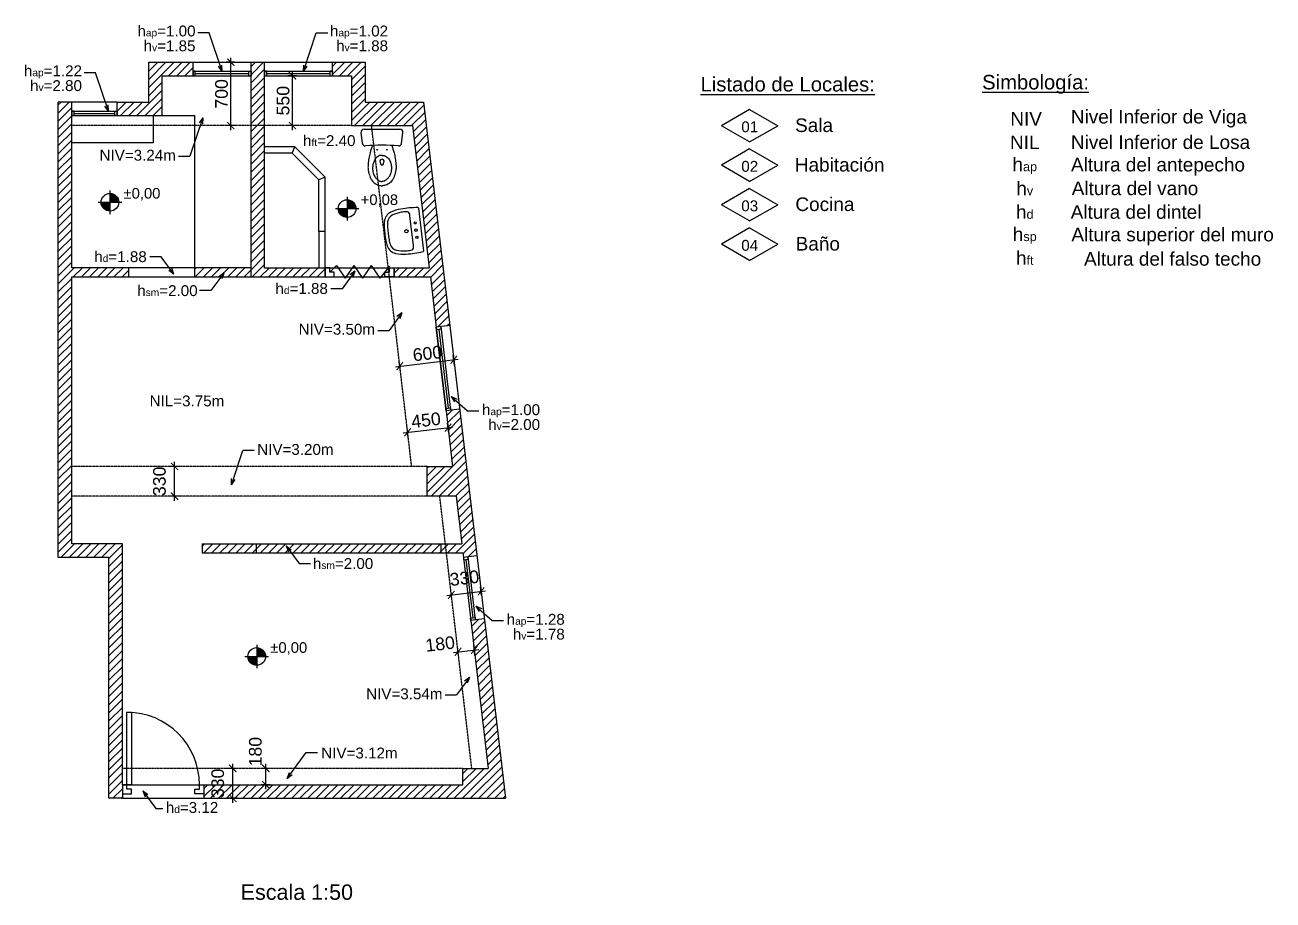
# Model space of a CAD drawing. Header units: millimetres. Extents: x -3360 to 23723, y -274 to 10176.
# Drawn here: x 9937 to 23723, y -274 to 9391 of the extents above; entities that cross this region are included whole.
import ezdxf

# ---------------------------------------------------------------- set-up
doc = ezdxf.new("R2010")
doc.units = ezdxf.units.MM
doc.linetypes.add('HIDDEN2', pattern=[4.7625, 3.175, -1.5875])
for name, color, linetype in [('A_locales', 4, 'Continuous'), ('A_text', 4, 'Continuous'), ('Carpintería', 1, 'Continuous'), ('Cotas', 6, 'Continuous'), ('Meseta Cocina', 1, 'Continuous'), ('Muebles Sanitarios', 1, 'Continuous'), ('Muros', 2, 'Continuous'), ('Sombreado', 9, 'Continuous'), ('Símbolos', 1, 'Continuous'), ('Textos', 1, 'Continuous'), ('Vigas', 4, 'HIDDEN2')]:
    doc.layers.add(name, color=color, linetype=linetype)
doc.styles.add('Arial', font='arial.ttf')
doc.styles.get("Standard").update_dxf_attribs({"font": 'arial.ttf'})
doc.dimstyles.new('STANDARD$0', dxfattribs={"dimscale": 0, "dimtxt": 2, "dimasz": 2, "dimexe": 2, "dimexo": 2, "dimgap": 1, "dimtad": 1, "dimdec": 0, "dimzin": 0, "dimdsep": 46, "dimtxsty": 'Standard', "dimblk1": 'ARCHTICK', "dimblk2": 'ARCHTICK', "dimsah": 1, "dimcen": 0.09, "dimclrd": 6, "dimclre": 6, "dimclrt": 4, "dimadec": 0, "dimazin": 0, "dimtfac": 1, "dimtdec": 4, "dimtofl": 0, "dimtmove": 2, "dimatfit": 3, "dimldrblk": 'ARCHTICK', "dimfxl": 1, "dimtolj": 1, "dimtzin": 0, "dimarcsym": 0})

# ---------------------------------------------------------------- blocks, each defined once
blk = doc.blocks.new('_ArchTick')
at = {"color": 0, "const_width": 0.15}
blk.add_lwpolyline([(-0.5, -0.5), (0.5, 0.5)], dxfattribs=at)
blk = doc.blocks.new('*D63')
at = {"layer": 'Cotas', "color": 6, "lineweight": -2, "transparency": 16777216}
for p, q in [((12280, 1180), (12183, 1180)), ((12233, 800), (12233, 1230)), ((12280, 850), (12183, 850))]:
    blk.add_line(p, q, dxfattribs=at)
at = {"layer": 'Defpoints', "color": 0, "transparency": 16777216}
for p in [(12233, 1180), (12330, 1180), (12330, 850)]:
    blk.add_point(p, dxfattribs=at)
at = {"layer": 'Cotas', "color": 6, "lineweight": -2, "transparency": 16777216, "xscale": 80, "yscale": 80, "zscale": 80}
for p, rotation in [((12233, 1180), 90), ((12233, 850), 270)]:
    blk.add_blockref('_ArchTick', p, dxfattribs=dict(at, rotation=rotation))
at = {"layer": 'Cotas', "color": 4, "transparency": 16777216, "insert": (12067, 1015), "char_height": 140, "attachment_point": 5, "rotation": 90, "style": 'Arial'}
blk.add_mtext('\\A1;330', dxfattribs=at)
blk = doc.blocks.new('*D64')
at = {"layer": 'Cotas', "color": 6, "lineweight": -2, "transparency": 16777216}
for p, q in [((11590, 4136), (11590, 4566)), ((11636, 4516), (11540, 4516)), ((11636, 4186), (11540, 4186))]:
    blk.add_line(p, q, dxfattribs=at)
at = {"layer": 'Defpoints', "color": 0, "transparency": 16777216}
for p in [(11590, 4516), (11686, 4516), (11686, 4186)]:
    blk.add_point(p, dxfattribs=at)
at = {"layer": 'Cotas', "color": 6, "lineweight": -2, "transparency": 16777216, "xscale": 80, "yscale": 80, "zscale": 80}
for p, rotation in [((11590, 4516), 90), ((11590, 4186), 270)]:
    blk.add_blockref('_ArchTick', p, dxfattribs=dict(at, rotation=rotation))
at = {"layer": 'Cotas', "color": 4, "transparency": 16777216, "insert": (11423, 4351), "char_height": 140, "attachment_point": 5, "rotation": 90, "style": 'Arial'}
blk.add_mtext('\\A1;330', dxfattribs=at)
blk = doc.blocks.new('*D65')
at = {"layer": 'Cotas', "color": 6, "lineweight": -2, "transparency": 16777216}
for p, q in [((14980, 3089), (14969, 3185)), ((14598, 3091), (15025, 3142)), ((14653, 3051), (14641, 3147))]:
    blk.add_line(p, q, dxfattribs=at)
at = {"layer": 'Defpoints', "color": 0, "transparency": 16777216}
for p in [(14975, 3136), (14986, 3040), (14659, 3001)]:
    blk.add_point(p, dxfattribs=at)
at = {"layer": 'Cotas', "color": 6, "lineweight": -2, "transparency": 16777216, "xscale": 80, "yscale": 80, "zscale": 80}
for p, rotation in [((14975, 3136), 6.709831249366641), ((14647, 3097), 186.7098312493666)]:
    blk.add_blockref('_ArchTick', p, dxfattribs=dict(at, rotation=rotation))
at = {"layer": 'Cotas', "color": 4, "transparency": 16777216, "insert": (14792, 3282), "char_height": 140, "attachment_point": 5, "rotation": 6.7098, "style": 'Arial'}
blk.add_mtext('\\A1;330', dxfattribs=at)
blk = doc.blocks.new('*D66')
at = {"layer": 'Cotas', "color": 6, "lineweight": -2, "transparency": 16777216}
for p, q in [((14672, 2462), (14950, 2495)), ((14729, 2405), (14716, 2517)), ((14907, 2426), (14894, 2538))]:
    blk.add_line(p, q, dxfattribs=at)
at = {"layer": 'Defpoints', "color": 0, "transparency": 16777216}
for p in [(14900, 2489), (14735, 2356), (14913, 2377)]:
    blk.add_point(p, dxfattribs=at)
at = {"layer": 'Cotas', "color": 6, "lineweight": -2, "transparency": 16777216, "xscale": 80, "yscale": 80, "zscale": 80}
for p, rotation in [((14721, 2468), 186.7098312493666), ((14900, 2489), 6.709831249366641)]:
    blk.add_blockref('_ArchTick', p, dxfattribs=dict(at, rotation=rotation))
at = {"layer": 'Cotas', "color": 4, "transparency": 16777216, "insert": (14523, 2555), "char_height": 140, "attachment_point": 5, "rotation": 6.7098, "style": 'Arial'}
blk.add_mtext('\\A1;180', dxfattribs=at)
blk = doc.blocks.new('*D67')
at = {"layer": 'Cotas', "color": 6, "lineweight": -2, "transparency": 16777216}
for p, q in [((12644, 1180), (12547, 1180)), ((12597, 950), (12597, 1230)), ((12644, 1000), (12547, 1000))]:
    blk.add_line(p, q, dxfattribs=at)
at = {"layer": 'Defpoints', "color": 0, "transparency": 16777216}
for p in [(12597, 1180), (12694, 1180), (12694, 1000)]:
    blk.add_point(p, dxfattribs=at)
at = {"layer": 'Cotas', "color": 6, "lineweight": -2, "transparency": 16777216, "xscale": 80, "yscale": 80, "zscale": 80}
for p, rotation in [((12597, 1180), 90), ((12597, 1000), 270)]:
    blk.add_blockref('_ArchTick', p, dxfattribs=dict(at, rotation=rotation))
at = {"layer": 'Cotas', "color": 4, "transparency": 16777216, "insert": (12483, 1365), "char_height": 140, "attachment_point": 5, "rotation": 90, "style": 'Arial'}
blk.add_mtext('\\A1;180', dxfattribs=at)
blk = doc.blocks.new('*D68')
at = {"layer": 'Cotas', "color": 6, "lineweight": -2, "transparency": 16777216}
for p, q in [((14029, 5617), (14724, 5699)), ((14086, 5560), (14072, 5672)), ((14682, 5630), (14668, 5742))]:
    blk.add_line(p, q, dxfattribs=at)
at = {"layer": 'Defpoints', "color": 0, "transparency": 16777216}
for p in [(14674, 5693), (14687, 5580), (14092, 5510)]:
    blk.add_point(p, dxfattribs=at)
at = {"layer": 'Cotas', "color": 6, "lineweight": -2, "transparency": 16777216, "xscale": 80, "yscale": 80, "zscale": 80}
for p, rotation in [((14078, 5623), 186.7098312493796), ((14674, 5693), 6.709831249379592)]:
    blk.add_blockref('_ArchTick', p, dxfattribs=dict(at, rotation=rotation))
at = {"layer": 'Cotas', "color": 4, "transparency": 16777216, "insert": (14383, 5763), "char_height": 140, "attachment_point": 5, "rotation": 6.7098, "style": 'Arial'}
blk.add_mtext('\\A1;600', dxfattribs=at)
blk = doc.blocks.new('*D69')
at = {"layer": 'Cotas', "color": 6, "lineweight": -2, "transparency": 16777216}
for p, q in [((14618, 4882), (14605, 4994)), ((14114, 4886), (14661, 4950)), ((14171, 4829), (14158, 4941))]:
    blk.add_line(p, q, dxfattribs=at)
at = {"layer": 'Defpoints', "color": 0, "transparency": 16777216}
for p in [(14611, 4944), (14624, 4832), (14177, 4779)]:
    blk.add_point(p, dxfattribs=at)
at = {"layer": 'Cotas', "color": 6, "lineweight": -2, "transparency": 16777216, "xscale": 80, "yscale": 80, "zscale": 80}
for p, rotation in [((14611, 4944), 6.709831249379744), ((14164, 4892), 186.7098312493797)]:
    blk.add_blockref('_ArchTick', p, dxfattribs=dict(at, rotation=rotation))
at = {"layer": 'Cotas', "color": 4, "transparency": 16777216, "insert": (14367, 5027), "char_height": 140, "attachment_point": 5, "rotation": 6.7098, "style": 'Arial'}
blk.add_mtext('\\A1;450', dxfattribs=at)
blk = doc.blocks.new('*D70')
at = {"layer": 'Cotas', "color": 6, "lineweight": -2, "transparency": 16777216}
for p, q in [((12257, 8980), (12161, 8980)), ((12211, 8230), (12211, 9030)), ((12257, 8280), (12161, 8280))]:
    blk.add_line(p, q, dxfattribs=at)
at = {"layer": 'Defpoints', "color": 0, "transparency": 16777216}
for p in [(12211, 8980), (12307, 8980), (12307, 8280)]:
    blk.add_point(p, dxfattribs=at)
at = {"layer": 'Cotas', "color": 6, "lineweight": -2, "transparency": 16777216, "xscale": 80, "yscale": 80, "zscale": 80}
for p, rotation in [((12211, 8980), 90), ((12211, 8280), 270)]:
    blk.add_blockref('_ArchTick', p, dxfattribs=dict(at, rotation=rotation))
at = {"layer": 'Cotas', "color": 4, "transparency": 16777216, "insert": (12109, 8630), "char_height": 140, "attachment_point": 5, "rotation": 90, "style": 'Arial'}
blk.add_mtext('\\A1;700', dxfattribs=at)
blk = doc.blocks.new('*D71')
at = {"layer": 'Cotas', "color": 6, "lineweight": -2, "transparency": 16777216}
for p, q in [((12937, 8830), (12841, 8830)), ((12891, 8230), (12891, 8880)), ((12937, 8280), (12841, 8280))]:
    blk.add_line(p, q, dxfattribs=at)
at = {"layer": 'Defpoints', "color": 0, "transparency": 16777216}
for p in [(12891, 8830), (12987, 8830), (12987, 8280)]:
    blk.add_point(p, dxfattribs=at)
at = {"layer": 'Cotas', "color": 6, "lineweight": -2, "transparency": 16777216, "xscale": 80, "yscale": 80, "zscale": 80}
for p, rotation in [((12891, 8830), 90), ((12891, 8280), 270)]:
    blk.add_blockref('_ArchTick', p, dxfattribs=dict(at, rotation=rotation))
at = {"layer": 'Cotas', "color": 4, "transparency": 16777216, "insert": (12789, 8555), "char_height": 140, "attachment_point": 5, "rotation": 90, "style": 'Arial'}
blk.add_mtext('\\A1;550', dxfattribs=at)
blk = doc.blocks.new('c. alt pl')
h = blk.add_hatch(color=256)
h.dxf.hatch_style = 1
h.paths.add_polyline_path([(3927, 2202), (3677, 2202, 0.414214), (3927, 1952)])
h = blk.add_hatch(color=256)
h.dxf.hatch_style = 1
h.paths.add_polyline_path([(3927, 2202), (4177, 2202, 0.414214), (3927, 2452)])
for p, q in [((3927, 2535), (3927, 1869)), ((3594, 2202), (4260, 2202)), ((3677, 2202), (4177, 2202))]:
    blk.add_line(p, q)
blk.add_circle((3927, 2202), 250)
blk.add_attdef('#', (4316, 2053), '', height=300)
blk = doc.blocks.new('INAN571A', base_point=(912.38, 1381.53))
blk.add_arc((912.38, 1381.53), 3.5, 180, 0)
blk = doc.blocks.new('INAN571B', base_point=(1794, 1157.1))
blk.add_arc((1794, 1157.1), 2.8, 0, 180)
at = {"xscale": 0.8, "yscale": 2, "zscale": 0.8}
blk.add_blockref('INAN571A', (1794, 1157.1), dxfattribs=at)
blk = doc.blocks.new('W.C.')
at = {"layer": 'Muebles Sanitarios'}
for p, q in [((-248, 0), (248, 0)), ((-268, -196), (-288, -45)), ((268, -196), (288, -45))]:
    blk.add_line(p, q, dxfattribs=at)
for points in [[(-134, -226, 0.022358), (-166, -325, 0.030056), (-181, -400), (-191, -471, 0.010632), (-193, -502, 0.014014), (-194, -525, 0.017824), (-193, -542, 0.011577), (-190, -569, 0.02644), (-186, -591, 0.013893), (-175, -632, 0.035577), (-162, -667, 0.030946), (-142, -704, 0.050593), (-120, -732, 0.060147), (-97, -751, 0.039325), (-81, -760, 0.019477), (-47, -773, 0.043272), (-24, -779, 0.040814), (0, -781)], [(134, -226, -0.022358), (166, -325, -0.030056), (181, -400), (191, -471, -0.010632), (193, -502, -0.014014), (194, -525, -0.017824), (193, -542, -0.011577), (190, -569, -0.02644), (186, -591, -0.013893), (175, -632, -0.035577), (162, -667, -0.030946), (142, -704, -0.050593), (120, -732, -0.060147), (97, -751, -0.039325), (81, -760, -0.019477), (47, -773, -0.043272), (24, -779, -0.040814), (0, -781)], [(0, -361, 0.024679), (-25, -362, 0.074336), (-33, -364, 0.053577), (-64, -381, 0.070611), (-84, -400, 0.028199), (-101, -423, 0.040263), (-110, -441, 0.023667), (-120, -467, 0.028469), (-125, -489, 0.027035), (-129, -513, 0.024347), (-130, -541, 0.033626), (-128, -571, 0.033199), (-121, -601, 0.032671), (-112, -628, 0.035618), (-100, -651, 0.029299), (-87, -669, 0.027326), (-72, -687, 0.036708), (-61, -696, 0.019629), (-40, -711, 0.081522), (-24, -718, 0.061321), (0, -721)], [(0, -361, -0.024679), (25, -362, -0.074336), (33, -364, -0.053577), (64, -381, -0.070611), (84, -400, -0.028199), (101, -423, -0.040263), (110, -441, -0.023667), (120, -467, -0.028469), (125, -489, -0.027035), (129, -513, -0.024347), (130, -541, -0.033626), (128, -571, -0.033199), (121, -601, -0.032671), (112, -628, -0.035618), (100, -651, -0.029299), (87, -669, -0.027326), (72, -687, -0.036708), (61, -696, -0.019629), (40, -711, -0.081522), (24, -718, -0.061321), (0, -721)]]:
    blk.add_lwpolyline(points, format="xyb", dxfattribs=at)
for centre in [(-68, -283), (68, -283)]:
    blk.add_circle(centre, 5, dxfattribs=at)
for centre, radius, start, end in [((-248, -40), 40, 90, 187.5946), ((248, -40), 40, 352.4054, 90), ((-228, -191), 40, 187.5946, 272.7263), ((0, -2878), 2657, 85.1208, 94.8792), ((228, -191), 40, 267.2737, 352.4054)]:
    blk.add_arc(centre, radius, start, end, dxfattribs=at)
at = {"layer": 'Muebles Sanitarios', "xscale": 9.999999999990905, "yscale": 8.000000000038199, "zscale": 9.999999999990905}
blk.add_blockref('INAN571B', (0, -438), dxfattribs=at)
blk = doc.blocks.new('Lavamanos')
at = {"color": 0}
for p, q in [((-296, 0), (296, 0)), ((207, -130), (-207, -130))]:
    blk.add_line(p, q, dxfattribs=at)
for centre, radius in [((-100, -70), 15), ((0, -70), 17.5), ((100, -70), 15), ((0, -205), 23)]:
    blk.add_circle(centre, radius, dxfattribs=at)
for centre, radius, start, end in [((-296, -10), 10, 90, 173.6262), ((296, -10), 10, 6.3738, 90), ((1185, -175), 1500, 173.6262, 182.693), ((1186, -221), 1454, 178.0234, 180.898), ((-227, -171), 40, 95.5937, 179.6995), ((-207, -380), 250, 90, 95.5937), ((207, -380), 250, 84.4063, 90), ((227, -171), 40, 0.3005, 84.4063), ((-1186, -221), 1454, 359.102, 1.9766), ((-1185, -175), 1500, 357.307, 6.3738), ((186, -222), 500, 182.693, 199.3406), ((186, -222), 454, 182.693, 199.3406), ((-186, -222), 454, 340.6594, 357.307), ((-186, -222), 500, 340.6594, 357.307), ((-135, -335), 160, 199.3406, 257.4429), ((-135, -335), 114, 199.3406, 257.4429), ((-61, -3), 500, 257.4429, 266.4982), ((-61, -3), 454, 257.4429, 266.4982), ((0, 995), 1500, 266.4982, 273.5018), ((0, 995), 1454, 266.4982, 273.5018), ((61, -3), 454, 273.5018, 282.5571), ((61, -3), 500, 273.5018, 282.5571), ((135, -335), 114, 282.5571, 340.6594), ((135, -335), 160, 282.5571, 340.6594)]:
    blk.add_arc(centre, radius, start, end, dxfattribs=at)
blk = doc.blocks.new('ROMBO')
at = {"layer": 'A_text', "color": 1}
for p, q in [((64127, 18689), (63607, 18389)), ((64127, 18689), (64646, 18389)), ((64127, 18089), (63607, 18389)), ((64127, 18089), (64646, 18389))]:
    blk.add_line(p, q, dxfattribs=at)
blk = doc.blocks.new('P900')
at = {"color": 1, "linetype": 'Continuous'}
for points in [[(50, 100), (50, 900), (100, 900), (100, 100)], [(50, 100), (0, 100), (0, 0), (100, 0), (100, 50), (50, 50)], [(850, 100), (900, 100), (900, 0), (800, 0), (800, 50), (850, 50)]]:
    blk.add_lwpolyline(points, close=True, dxfattribs=at)
blk.add_arc((50, 100), 800, 0, 90, dxfattribs=at)
blk = doc.blocks.new('Puerta de corredera (small)')
at = {"color": 1, "linetype": 'Continuous'}
for points in [[(50, 100), (0, 100), (0, 0), (100, 0), (100, 50), (50, 50)], [(710, 100), (760, 100), (760, 0), (660, 0), (660, 50), (710, 50)]]:
    blk.add_lwpolyline(points, close=True, dxfattribs=at)
at = {"layer": 'Carpintería', "color": 4, "ltscale": 10}
for p, q in [((50, 50), (126, 125)), ((126, 125), (221, -17)), ((317, 125), (221, -17)), ((317, 125), (412, -17)), ((507, 125), (412, -17)), ((507, 125), (602, -17)), ((709, 117), (602, -17))]:
    blk.add_line(p, q, dxfattribs=at)

msp = doc.modelspace()

# ---------------------------------------------------------------- hatches: boundary and pattern name
at = {"layer": 'Sombreado', "ltscale": 10}
h = msp.add_hatch(dxfattribs=at)
h.set_pattern_fill('ANSI31', color=256, scale=20)
h.paths.add_polyline_path([(12584.1, 8830), (12584.1, 8980), (12434.1, 8980), (12434.1, 8830), (12434.1, 8280), (12584.1, 8280)])
h.paths.add_polyline_path([(12584.1, 8280), (12434.1, 8280), (12434.1, 6710), (12434.1, 6610), (13254.1, 6610), (13254.1, 6710), (12584.1, 6710)])
h.paths.add_polyline_path([(13694.1, 8980), (13334.1, 8980), (13334.1, 8830), (13544.1, 8830), (13544.1, 8280), (14218.8, 8280), (14403.5, 6710), (14014.1, 6710), (14014.1, 6610), (14415.3, 6610), (14480.7, 6053.8), (14629.7, 6071.4), (14339.2, 8540), (13694.1, 8540)])
h.paths.add_polyline_path([(11794.1, 8980), (11304.1, 8980), (11304.1, 8540), (10954.1, 8540), (10954.1, 8390), (11454.1, 8390), (11454.1, 8830), (11794.1, 8830)])
h = msp.add_hatch(dxfattribs=at)
h.set_pattern_fill('ANSI31', color=256, scale=20)
h.paths.add_polyline_path([(11084.1, 6710), (10454.1, 6710), (10454.1, 8390), (10454.1, 8540), (10304.1, 8540), (10304.1, 3510), (10864.1, 3510), (10864.1, 850), (11014.1, 850), (11014.1, 1000), (11014.1, 3660), (10454.1, 3660), (10454.1, 6610), (11084.1, 6610)])
h = msp.add_hatch(dxfattribs=at)
h.set_pattern_fill('ANSI31', color=256, scale=20)
h.paths.add_polyline_path([(12434.1, 6710), (11814.1, 6710), (11814.1, 6610), (12434.1, 6610)])
h = msp.add_hatch(dxfattribs=at)
h.set_pattern_fill('ANSI31', color=256, scale=20)
h.paths.add_polyline_path([(14738.3, 5147.7), (14589.4, 5130.2), (14661.6, 4516.4), (14380.4, 4516.4), (14380.4, 4186.4), (14700.4, 4186.4), (14762.3, 3660), (14581.1, 3660), (14592.8, 3560), (14774.1, 3560), (14779.9, 3510.3), (14928.9, 3527.9)])
h.paths.add_polyline_path([(14581.1, 3660), (14534.1, 3660), (14534.1, 3560), (14592.8, 3560)], flags=17)
h = msp.add_hatch(dxfattribs=at)
h.set_pattern_fill('ANSI31', color=256, scale=20)
h.paths.add_polyline_path([(14534.1, 3660), (12494.1, 3660), (12494.1, 3560), (14534.1, 3560)])
h.paths.add_polyline_path([(12494.1, 3660), (11894.1, 3660), (11894.1, 3560), (12494.1, 3560)])
h = msp.add_hatch(dxfattribs=at)
h.set_pattern_fill('ANSI31', color=256, scale=20)
h.paths.add_polyline_path([(15010.7, 2832.7), (14861.7, 2815.1), (15054.1, 1180), (14774.1, 1180), (14774.1, 1000), (11914.1, 1000), (11914.1, 850), (15243.9, 850)])

# ---------------------------------------------------------------- linework, layer by layer
at = {"layer": 'Carpintería'}
for p, q in [((11794.1, 8880), (12434.1, 8880)), ((11794.1, 8830), (12434.1, 8830)), ((11819.1, 8855), (12409.1, 8855)), ((12584.1, 8880), (13334.1, 8880)), ((12584.1, 8830), (13334.1, 8830)), ((12609.1, 8855), (13309.1, 8855)), ((10454.1, 8440), (10954.1, 8440)), ((10479.1, 8415), (10929.1, 8415)), ((10454.1, 8390), (10954.1, 8390)), ((14480.7, 6053.8), (14589.4, 5130.2)), ((14508.4, 6031.9), (14611.3, 5158)), ((14530.4, 6059.7), (14639, 5136)), ((14779.9, 3510.3), (14861.7, 2815.1)), ((14807.7, 3488.4), (14883.6, 2842.9)), ((14829.6, 3516.2), (14911.4, 2821))]:
    msp.add_line(p, q, dxfattribs=at)
at = {"layer": 'Carpintería', "ltscale": 10}
for p, q in [((11819.1, 8880), (11794.1, 8880)), ((11794.1, 8880), (11794.1, 8830)), ((11794.1, 8830), (11819.1, 8830)), ((11819.1, 8830), (11819.1, 8880)), ((12409.1, 8830), (12409.1, 8880)), ((12409.1, 8880), (12434.1, 8880)), ((12434.1, 8830), (12409.1, 8830)), ((12434.1, 8880), (12434.1, 8830)), ((12609.1, 8880), (12584.1, 8880)), ((12584.1, 8880), (12584.1, 8830)), ((12584.1, 8830), (12609.1, 8830)), ((12609.1, 8830), (12609.1, 8880)), ((13309.1, 8830), (13309.1, 8880)), ((13334.1, 8880), (13309.1, 8880)), ((13309.1, 8830), (13334.1, 8830)), ((13334.1, 8880), (13334.1, 8830)), ((10479.1, 8440), (10454.1, 8440)), ((10454.1, 8440), (10454.1, 8390)), ((10479.1, 8390), (10479.1, 8440)), ((10929.1, 8390), (10929.1, 8440)), ((10929.1, 8440), (10954.1, 8440)), ((10954.1, 8440), (10954.1, 8390)), ((10454.1, 8390), (10479.1, 8390)), ((10954.1, 8390), (10929.1, 8390)), ((14530.4, 6059.7), (14480.7, 6053.8)), ((14480.7, 6053.8), (14483.6, 6029)), ((14483.6, 6029), (14533.3, 6034.8)), ((14533.3, 6034.8), (14530.4, 6059.7)), ((14586.4, 5155), (14636.1, 5160.9)), ((14589.4, 5130.2), (14586.4, 5155)), ((14639, 5136), (14589.4, 5130.2)), ((14636.1, 5160.9), (14639, 5136)), ((14829.6, 3516.2), (14779.9, 3510.3)), ((14779.9, 3510.3), (14782.9, 3485.5)), ((14782.9, 3485.5), (14832.5, 3491.4)), ((14832.5, 3491.4), (14829.6, 3516.2)), ((14858.8, 2840), (14908.5, 2845.8)), ((14861.7, 2815.1), (14858.8, 2840)), ((14911.4, 2821), (14861.7, 2815.1)), ((14908.5, 2845.8), (14911.4, 2821))]:
    msp.add_line(p, q, dxfattribs=at)
at = {"layer": 'Cotas', "ltscale": 10}
for p, q in [((11972.5, 9304.1), (11847.2, 9304.1)), ((12114.1, 8878), (11972.5, 9304.1)), ((13014.1, 8878), (13155.7, 9304.1)), ((13155.7, 9304.1), (13281, 9304.1)), ((10718.3, 8864.1), (10593, 8864.1)), ((10859.9, 8438), (10718.3, 8864.1)), ((12114.1, 8878), (12074.1, 8935)), ((12114.1, 8878), (12112, 8947.6)), ((13014.1, 8878), (13016.2, 8947.6)), ((13014.1, 8878), (13054.1, 8935)), ((10859.9, 8438), (10819.9, 8495)), ((10859.9, 8438), (10857.8, 8507.6)), ((11901.6, 8366.8), (11760.1, 7940.7)), ((11901.6, 8366.8), (11861.6, 8309.8)), ((11901.6, 8366.8), (11899.6, 8297.2)), ((11634.7, 7940.7), (11760.1, 7940.7)), ((11440.1, 6832.2), (11314.8, 6832.2)), ((11581.7, 6638.3), (11440.1, 6832.2)), ((11581.7, 6638.3), (11526.2, 6680.4)), ((11581.7, 6638.3), (11558.5, 6704)), ((12133.8, 6651.3), (11992.2, 6457.5)), ((12133.8, 6651.3), (12078.3, 6609.3)), ((12133.8, 6651.3), (12110.6, 6585.7)), ((13582.5, 6672.3), (13440.9, 6478.4)), ((13582.5, 6672.3), (13527, 6630.2)), ((13582.5, 6672.3), (13559.3, 6606.6)), ((11992.2, 6457.5), (11866.9, 6457.5)), ((13440.9, 6478.4), (13315.6, 6478.4)), ((14101.3, 6212.5), (13959.7, 6018.6)), ((14101.3, 6212.5), (14045.8, 6170.4)), ((14101.3, 6212.5), (14078.1, 6146.8)), ((13834.4, 6018.6), (13959.7, 6018.6)), ((14646.5, 5289.1), (14826.6, 5130.3)), ((14646.5, 5289.1), (14683.4, 5230)), ((14646.5, 5289.1), (14709.8, 5260)), ((14826.6, 5130.3), (14951.9, 5130.3)), ((12218, 4313.7), (12343.4, 4691.3)), ((12468.7, 4691.3), (12343.4, 4691.3)), ((12218, 4313.7), (12220, 4383.4)), ((12218, 4313.7), (12258, 4370.8)), ((12823.7, 3637), (12965.2, 3443.1)), ((12823.7, 3637), (12879.1, 3594.9)), ((12823.7, 3637), (12846.9, 3571.3)), ((12965.2, 3443.1), (13090.6, 3443.1)), ((14918.9, 2974), (15099, 2815.2)), ((14918.9, 2974), (14955.7, 2914.9)), ((14918.9, 2974), (14982.2, 2944.9)), ((15099, 2815.2), (15224.3, 2815.2)), ((14846.9, 2185.9), (14705.3, 1992)), ((14846.9, 2185.9), (14791.4, 2143.8)), ((14846.9, 2185.9), (14823.6, 2120.2)), ((14579.9, 1992), (14705.3, 1992)), ((12834.8, 1070), (13044.8, 1357.6)), ((13044.8, 1357.6), (13170.1, 1357.6)), ((12834.8, 1070), (12858, 1135.7)), ((12834.8, 1070), (12890.3, 1112.1)), ((11240.5, 932.5), (11382.1, 738.6)), ((11240.5, 932.5), (11296, 890.4)), ((11240.5, 932.5), (11263.7, 866.8)), ((11382.1, 738.6), (11459.5, 738.6))]:
    msp.add_line(p, q, dxfattribs=at)
at = {"layer": 'Meseta Cocina'}
for p, q in [((11354.1, 8390), (11354.1, 8090)), ((11454.1, 8390), (11814.1, 8390)), ((11814.1, 6710), (11814.1, 8390)), ((11354.1, 8090), (10454.1, 8090))]:
    msp.add_line(p, q, dxfattribs=at)
at = {"layer": 'Muros'}
for p, q in [((11304.1, 8540), (11304.1, 8980)), ((11304.1, 8980), (13694.1, 8980)), ((11794.1, 8830), (11794.1, 8980)), ((12434.1, 8830), (12434.1, 8980)), ((12584.1, 8830), (12584.1, 8980)), ((13334.1, 8830), (13334.1, 8980)), ((13694.1, 8980), (13694.1, 8540)), ((11454.1, 8390), (11454.1, 8830)), ((11454.1, 8830), (11794.1, 8830)), ((12434.1, 6710), (12434.1, 8830)), ((12584.1, 6710), (12584.1, 8830)), ((13334.1, 8830), (13544.1, 8830)), ((13544.1, 8830), (13544.1, 8280)), ((10304.1, 3510), (10304.1, 8540)), ((10954.1, 8540), (10304.1, 8540)), ((10454.1, 8390), (10454.1, 8540)), ((10954.1, 8390), (10954.1, 8540)), ((10954.1, 8540), (11304.1, 8540)), ((14339.2, 8540), (15243.9, 850)), ((10454.1, 6710), (10454.1, 8390)), ((10954.1, 8390), (11454.1, 8390)), ((13544.1, 8280), (14218.8, 8280)), ((14218.8, 8280), (14403.5, 6710)), ((11084.1, 6710), (10454.1, 6710)), ((11084.1, 6610), (11084.1, 6710)), ((11814.1, 6610), (11814.1, 6710)), ((12434.1, 6710), (11814.1, 6710)), ((12434.1, 6610), (12434.1, 6710)), ((12584.1, 6710), (13254.1, 6710)), ((13254.1, 6610), (13254.1, 6710)), ((14014.1, 6610), (14014.1, 6710)), ((14014.1, 6710), (14403.5, 6710)), ((10454.1, 3660), (10454.1, 6610)), ((10454.1, 6610), (11084.1, 6610)), ((11814.1, 6610), (12434.1, 6610)), ((12434.1, 6610), (13254.1, 6610)), ((14014.1, 6610), (14415.3, 6610)), ((14415.3, 6610), (14480.7, 6053.8)), ((14629.7, 6071.4), (14480.7, 6053.8)), ((14738.3, 5147.7), (14589.4, 5130.2)), ((14589.4, 5130.2), (14661.6, 4516.4)), ((14380.4, 4186.4), (14380.4, 4516.4)), ((14380.4, 4516.4), (14661.6, 4516.4)), ((14700.4, 4186.4), (14380.4, 4186.4)), ((14700.4, 4186.4), (14762.3, 3660)), ((11014.1, 3660), (10454.1, 3660)), ((11014.1, 1000), (11014.1, 3660)), ((11894.1, 3660), (11894.1, 3560)), ((11894.1, 3660), (12494.1, 3660)), ((12494.1, 3560), (12494.1, 3660)), ((12494.1, 3660), (14534.1, 3660)), ((14534.1, 3560), (14534.1, 3660)), ((14534.1, 3660), (14762.3, 3660)), ((10864.1, 3510), (10304.1, 3510)), ((10864.1, 850), (10864.1, 3510)), ((11894.1, 3560), (12494.1, 3560)), ((12494.1, 3560), (14534.1, 3560)), ((14534.1, 3560), (14774.1, 3560)), ((14774.1, 3560), (14779.9, 3510.3)), ((14928.9, 3527.9), (14779.9, 3510.3)), ((15010.7, 2832.7), (14861.7, 2815.1)), ((14861.7, 2815.1), (15054.1, 1180)), ((14774.1, 1000), (14774.1, 1180)), ((14774.1, 1180), (15054.1, 1180)), ((11014.1, 1000), (11014.1, 850)), ((11914.1, 1000), (14774.1, 1000)), ((11914.1, 1000), (11914.1, 850)), ((11014.1, 850), (10864.1, 850)), ((11914.1, 850), (15243.9, 850))]:
    msp.add_line(p, q, dxfattribs=at)
at = {"layer": 'Muros', "color": 4}
for p, q in [((11794.1, 8830), (12434.1, 8830)), ((12584.1, 8830), (13334.1, 8830)), ((10454.1, 8390), (10954.1, 8390)), ((11814.1, 6710), (11084.1, 6710)), ((13254.1, 6710), (14014.1, 6710)), ((11084.1, 6610), (11814.1, 6610)), ((13254.1, 6610), (14014.1, 6610)), ((14779.9, 3510.3), (14861.7, 2815.1)), ((11014.1, 1000), (11914.1, 1000)), ((11014.1, 850), (11914.1, 850))]:
    msp.add_line(p, q, dxfattribs=at)
at = {"layer": 'Muros', "ltscale": 10}
msp.add_line((13694.1, 8540), (14339.2, 8540), dxfattribs=at)
at = {"layer": 'Muros', "color": 1, "ltscale": 10}
for p, q in [((12919.1, 8045), (12584.1, 8045)), ((12890.1, 7975), (12919.1, 8045)), ((13254.1, 7710), (12919.1, 8045)), ((12890.1, 7975), (12584.1, 7975)), ((13184.1, 7681), (12890.1, 7975)), ((13254.1, 7710), (13184.1, 7681)), ((13184.1, 7110), (13184.1, 7681)), ((13254.1, 7110), (13254.1, 7710)), ((13254.1, 7110), (13184.1, 7110)), ((13184.1, 7110), (13184.1, 6710)), ((13254.1, 6710), (13254.1, 7110))]:
    msp.add_line(p, q, dxfattribs=at)
at = {"layer": 'Muros', "color": 4, "ltscale": 10}
msp.add_line((14589.4, 5130.2), (14480.7, 6053.8), dxfattribs=at)
at = {"layer": 'Vigas'}
for p, q in [((13544.1, 8280), (10454.1, 8280)), ((14208.5, 4516.4), (13765.7, 8280)), ((14380.4, 4516.4), (10454.1, 4516.4)), ((14380.4, 4186.4), (10454.1, 4186.4)), ((14872.8, 1180), (14519.2, 4186.4)), ((14774.1, 1180), (11014.1, 1180))]:
    msp.add_line(p, q, dxfattribs=at)

# ---------------------------------------------------------------- block references
at = {"layer": 'A_locales', "xscale": 0.6000000000000001, "yscale": 0.6000000000000001, "zscale": 0.6000000000000001}
for p in [(-20534.4, -2754.5), (-20534.4, -3190.7), (-20534.4, -3627), (-20534.4, -4063.3)]:
    msp.add_blockref('ROMBO', p, dxfattribs=at)
at = {"layer": 'Carpintería', "color": 1}
msp.add_blockref('P900', (11014.1, 900), dxfattribs=at)
at = {"layer": 'Cotas', "xscale": 0.8, "yscale": 0.8, "zscale": 0.8}
msp.add_blockref('W.C.', (13881.4, 8240), dxfattribs=at)
at = {"layer": 'Muebles Sanitarios', "xscale": 0.8, "yscale": 0.8, "zscale": 0.8, "rotation": 276.7098368077569}
msp.add_blockref('Lavamanos', (14313, 7132.2), dxfattribs=at)
at = {"layer": 'Sombreado'}
msp.add_blockref('Puerta de corredera (small)', (13254.1, 6610), dxfattribs=at)
at = {"layer": 'Símbolos'}
ref = msp.add_blockref('c. alt pl', (9344.5, 6574.5), dxfattribs=dict(at, xscale=0.3900000000000001, yscale=0.3900000000000001, zscale=0.3900000000000001))
ref.add_attrib('#', '±0,00', (11025.8, 7473.7), dxfattribs={"layer": '0', "height": 117})
ref = msp.add_blockref('c. alt pl', (11964.2, 6504), dxfattribs=dict(at, xscale=0.3900000000000001, yscale=0.3900000000000001, zscale=0.3900000000000001))
ref.add_attrib('#', '+0,08', (13645.5, 7403.1), dxfattribs={"layer": '0', "height": 117})
ref = msp.add_blockref('c. alt pl', (10965.8, 1557.7), dxfattribs=dict(at, xscale=0.3900000000000001, yscale=0.3900000000000001, zscale=0.3900000000000001))
ref.add_attrib('#', '±0,00', (12647.1, 2456.8), dxfattribs={"layer": '0', "height": 117})

# ---------------------------------------------------------------- texts
at = {"layer": 'A_locales', "style": 'Arial'}
for s, p in [('01', (17850.1, 8206.3)), ('02', (17850.1, 7770)), ('03', (17850.1, 7333.7)), ('04', (17850.1, 6897.4))]:
    msp.add_text(s, height=120, dxfattribs=at).set_placement(p)
at = {"layer": 'Textos', "char_height": 120, "attachment_point": 5, "style": 'Arial'}
for s, insert, width, rotation in [('h{\\H0.66667x;ap}=1.00', (11500.7, 9312.9), 659.563, 0.00806), ('h{\\H0.66667x;ap}=1.02', (13627.5, 9312.9), 659.563, 359.99194), ('h{\\H0.66667x;v}=1.85', (11534.6, 9160.6), 659.563, 0.00806), ('h{\\H0.66667x;v}=1.88', (13661.3, 9160.6), 659.563, 359.99194), ('h{\\H0.66667x;ap}=1.22', (10246.5, 8872.9), 659.563, 0.00806), ('h{\\H0.66667x;v}=2.80', (10280.4, 8720.6), 659.563, 0.00806), ('h{\\H0.66667x;ft}=2.40', (13298.7, 8113), 659.563, 359.99194), ('NIV=3.24m', (11182.5, 7951.8), 833.669, 359.99194), ('h{\\H0.66667x;d}=1.88', (10992.8, 6831.4), 573.397, 359.99194), ('h{\\H0.66667x;sm}=2.00', (11511.2, 6456.3), 659.563, 359.99194), ('h{\\H0.66667x;d}=1.88', (12993.6, 6479.6), 573.397, 359.99194), ('NIV=3.50m', (13382.1, 6029.6), 833.669, 359.99194), ('NIL=3.75m', (11726.7, 5238.1), 833.669, 359.99194), ('h{\\H0.66667x;ap}=1.00', (15306.8, 5129.9), 659.563, 359.99194), ('h{\\H0.66667x;v}=2.00', (15340.6, 4977.6), 659.563, 359.99194), ('NIV=3.20m', (12924.4, 4702.3), 833.669, 359.99194), ('h{\\H0.66667x;sm}=2.00', (13451.3, 3442), 659.563, 359.99194), ('h{\\H0.66667x;ap}=1.28', (15579.1, 2814.8), 659.563, 359.99194), ('h{\\H0.66667x;v}=1.78', (15613, 2662.5), 659.563, 359.99194), ('NIV=3.54m', (14127.7, 2003), 833.669, 359.99194), ('NIV=3.12m', (13631.5, 1349.4), 833.669, 359.99194), ('h{\\H0.66667x;d}=3.12', (11782.6, 747.8), 573.397, 359.99194)]:
    msp.add_mtext(s, dxfattribs=dict(at, insert=insert, width=width, rotation=rotation))
at = {"layer": 'Textos', "color": 4, "attachment_point": 5, "rotation": 359.99194, "style": 'Arial'}
for s, insert, char_height, width in [('{\\LListado de Locales:}', (18362.3, 8735.6), 160, 1908.176), ('{\\LSimbología:}', (21100.1, 8735.6), 160, 1089.767), ('NIV', (20995.8, 8355.9), 150, 349.181), ('Nivel Inferior de Viga', (22462.7, 8355.9), 150, 1937.687), ('Sala', (18653.7, 8282.8), 150, 412.005), ('NIL', (20981, 8095.5), 150, 320.122), ('Nivel Inferior de Losa', (22480.6, 8095.5), 150, 1972.68), ('Habitación', (18936.1, 7846.5), 150, 977.216), ('h{\\H0.66667x;ap}', (20981, 7836.3), 150, 320.122), ('Altura del antepecho', (22452.7, 7826.2), 150, 1915.995), ('h{\\H0.66667x;v}', (20981, 7585.8), 150, 186.255), ('Altura del vano', (22198.9, 7585.8), 150, 1409.292), ('Cocina', (18773.5, 7410.2), 150, 644.883), ('h{\\H0.66667x;d}', (20981, 7324.9), 150, 186.255), ('Altura del dintel', (22210.5, 7324.9), 150, 1431.207), ('Baño', (18694.7, 6973.9), 150, 483.117), ('h{\\H0.66667x;sp}', (20981, 7064.2), 150, 320.122), ('Altura superior del muro', (22614.3, 7054), 150, 2239.822), ('h{\\H0.66667x;ft}', (20981, 6817), 150, 320.122), ('Altura del falso techo', (22614.3, 6806.8), 150, 2239.822), ('Escala 1:50', (12940.7, -187.2), 170, 1231.359)]:
    msp.add_mtext(s, dxfattribs=dict(at, insert=insert, char_height=char_height, width=width))

# ---------------------------------------------------------------- dimensions: what is measured, and where the dimension line sits
at = {"layer": 'Cotas'}
for base, p1, p2, angle, picture, middle in [((12210.6, 8980), (12307.1, 8280), (12307.1, 8980), 90, '*D70', (12109.1, 8630)), ((12890.7, 8830), (12987.2, 8280), (12987.2, 8830), 90, '*D71', (12789.2, 8555)), ((11589.6, 4516.4), (11686.1, 4186.4), (11686.1, 4516.4), 90, '*D64', (11423.1, 4351.4)), ((14975, 3135.7), (14658.6, 3001.3), (14986.3, 3039.8), 6.70983, '*D65', (14791.7, 3281.8)), ((12233.5, 1180), (12330, 850), (12330, 1180), 90, '*D63', (12066.9, 1015))]:
    dim = msp.add_linear_dim(base=base, p1=p1, p2=p2, angle=angle, dimstyle='STANDARD$0', override={"dimscale": 100, "dimtxt": 1.4, "dimasz": 0.8, "dimexe": 0.5, "dimexo": 0.5, "dimgap": 0.3, "dimrnd": 10, "dimtxsty": 'Arial', "dimdle": 0.5, "dimfxl": 10}, dxfattribs=at)
    dim.commit()
    dim.dimension.update_dxf_attribs({"geometry": picture, "text_midpoint": middle})
for base, p1, p2, angle, picture, middle in [((14674.2, 5692.7), (14091.5, 5510.3), (14687.4, 5580.4), 6.70983, '*D68', (14382.8, 5763)), ((14610.9, 4944.1), (14177.2, 4779.2), (14624, 4832.1), 6.70983, '*D69', (14367.2, 5026.6)), ((14900.1, 2488.7), (14734.5, 2355.7), (14913.3, 2376.7), 6.70983, '*D66', (14522.5, 2555.2)), ((12597, 1180), (12693.6, 1000), (12693.6, 1180), 90, '*D67', (12482.7, 1365))]:
    dim = msp.add_linear_dim(base=base, p1=p1, p2=p2, angle=angle, dimstyle='STANDARD$0', override={"dimscale": 100, "dimtxt": 1.4, "dimasz": 0.8, "dimexe": 0.5, "dimexo": 0.5, "dimgap": 0.3, "dimrnd": 10, "dimtxsty": 'Arial', "dimdle": 0.5, "dimfxl": 10}, dxfattribs=at)
    dim.commit()
    dim.dimension.update_dxf_attribs({"geometry": picture, "text_midpoint": middle, "dimtype": 160})

doc.saveas('drawing.dxf')
